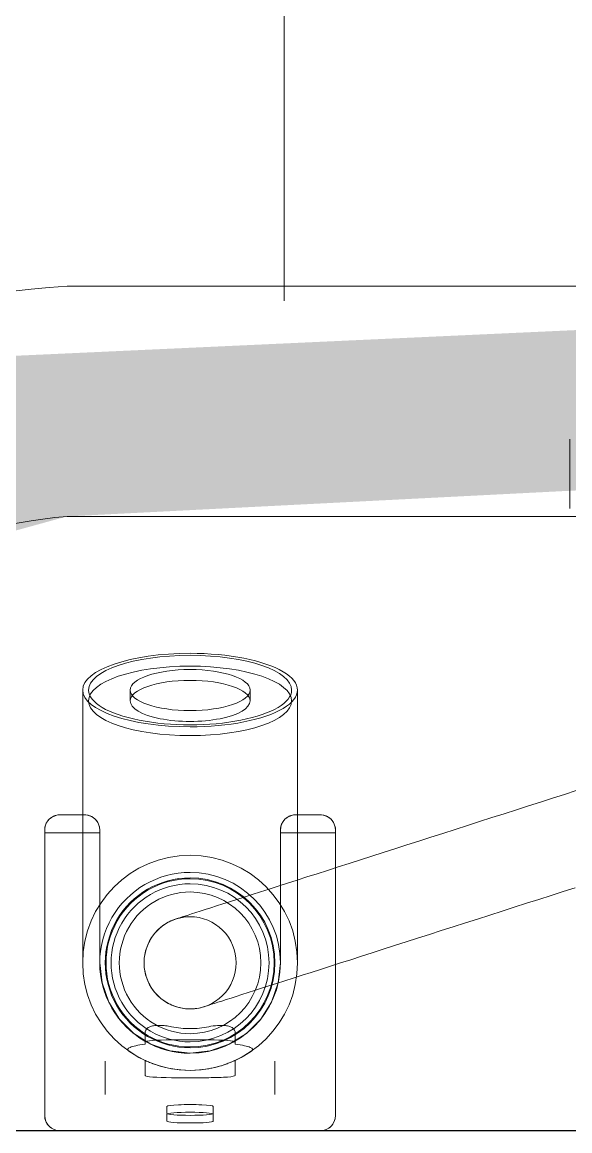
# Model space of a CAD drawing. Header units: metres. Extents: x 147 to 427, y -16 to 162.
# Drawn here: x 325.9988 to 326.0702, y 80.5957 to 80.74 of the extents above; entities that cross this region are included whole.
import ezdxf

# ---------------------------------------------------------------- set-up
doc = ezdxf.new("R2010")
doc.units = ezdxf.units.M
doc.layers.add('1053_ARQ_BASE_MATADOURO_dwg', color=7, linetype='Continuous', lineweight=5, true_color=0x767676)
for name, color, linetype, lineweight in [('A-EQUIPAMENTOS', 7, 'Continuous', 5), ('A-PAREDE', 7, 'Continuous', 30), ('A-WALL', 7, 'Continuous', 9), ('A_lay', 7, 'Continuous', 5), ('P-SANR-FIXT', 7, 'Continuous', 5)]:
    doc.layers.add(name, color=color, linetype=linetype, lineweight=lineweight)

# ---------------------------------------------------------------- blocks, each defined once
blk = doc.blocks.new('UT_Ducha higiênica - UT_Ducha higiênica-3059028-TÉRREO 1_20 - Dependente 1')
at = {"layer": 'P-SANR-FIXT', "color": 9, "true_color": 0xc0c0c0}
for p, q in [((0.06304499430343664, 5.632601052241171e-14), (0.09695500569656933, 5.632601052241171e-14)), ((0.06304499430343675, 5.632812549727362e-14), (0.09695500569656944, 5.632601052241171e-14)), ((0.07698346004022073, -0.001267688726823709), (0.07698346004022073, -0.00217727003175559)), ((0.08301653995978217, -0.00217727003175559), (0.08301653995978217, -0.001267688726823709)), ((0.06104499430343756, -0.03914821128362749), (0.06104499430343664, -0.001999999999942737)), ((0.06104499430343764, -0.03878872391187346), (0.06104499430343674, -0.00199999999994272)), ((0.07698346004022073, -0.00317387112402691), (0.07698346004022073, -0.002264289819095029)), ((0.08301653995978217, -0.002264289819095029), (0.08301653995978217, -0.00317387112402691)), ((0.09895500569656929, -0.001999999999943672), (0.09895500569656936, -0.03914821128362756)), ((0.09895500569656941, -0.001999999999943668), (0.09895500569656944, -0.03878872391187348)), ((0.06893541974456166, -0.004714302604707519), (0.06893541974456166, -0.009065211861462195)), ((0.09106458025457033, -0.009065211861462195), (0.09106458025457033, -0.004714302604707519)), ((0.07412491401729991, -0.007205805335185135), (0.07412491401730036, -0.009167389496973398)), ((0.0824231105121896, -0.006921435818033574), (0.07757688948781348, -0.006921435818033574)), ((0.08587508598270358, -0.009167389496973844), (0.08587508598270274, -0.007205805335185112)), ((0.07412491401729997, -0.01129402377390443), (0.07412491401729997, -0.01273655080196315)), ((0.07412491401730086, -0.01129402377390399), (0.07412491401730092, -0.01155671459198068)), ((0.08587508598270448, -0.01273655080196372), (0.08587508598270448, -0.01129402377390368)), ((0.08587508598270459, -0.01155671459198066), (0.08587508598270446, -0.0112940237739037)), ((0.07757688948781413, -0.01184108410913224), (0.08242311051218912, -0.01184108410913222)), ((0.06822741628874152, -0.02187499999996173), (0.06822741628874153, -0.03914821128362747)), ((0.06822741628874161, -0.02187499999996185), (0.06822741628874161, -0.03878872391187346)), ((0.0917725837112611, -0.03914821128362746), (0.09177258371125943, -0.0218749999999616)), ((0.09177258371126114, -0.03878872391187346), (0.09177258371125954, -0.0218749999999616)), ((0.06599999999946522, -0.03306065756362568), (0.06599999999946522, -0.05738896833062754)), ((0.09399999999952816, -0.05738896833062754), (0.09399999999952816, -0.03306065756362568)), ((0.06104499430343763, -0.03878872391187348), (0.06104499430343763, -0.03914821128362746)), ((0.06104499430343417, -0.0387887239118735), (0.06822741628874161, -0.0387887239118735)), ((0.06822741628874161, -0.03914821128362742), (0.06822741628874161, -0.03878872391187348)), ((0.09177258371126117, -0.03878872391187346), (0.09177258371126117, -0.03914821128362743)), ((0.09177258371126114, -0.0387887239118735), (0.0989550056965669, -0.0387887239118735)), ((0.09895500569656945, -0.03914821128362757), (0.09895500569656945, -0.0387887239118735)), ((0.06304499430291471, -0.04114821128376443), (0.06622741628831064, -0.04114821128376443)), ((0.06622741628874153, -0.04114821128362745), (0.06304499430343755, -0.04114821128362749)), ((0.09377258371082135, -0.04114821128376443), (0.09695500569607866, -0.04114821128376443)), ((0.09695500569656935, -0.04114821128362745), (0.09377258371126108, -0.04114821128362746)), ((0.07218730462011591, -0.05597942939949699), (0.07218730462011591, -0.05738896833062754)), ((0.08781269537901608, -0.05738896833062754), (0.08781269537901608, -0.05597942939949699)), ((0.03050000000002282, -0.0855426493908008), (0.03050000000002282, -0.0810426493908008)), ((0.03050000000002282, -0.09004264939080078), (0.03050000000002282, -0.08554264939080079))]:
    blk.add_line(p, q, dxfattribs=at)
at = {"layer": 'P-SANR-FIXT', "color": 9, "true_color": 0xc0c0c0, "flags": 128}
for points in [[(0.06104499430343675, -0.001999999999942726), (0.0610951384790731, -0.001554958132030097), (0.06124305656763191, -0.001132232521707611), (0.06148133133850069, -0.0007530203962252626), (0.06179801469971929, -0.0004363370350066705), (0.06217722682520164, -0.0001980622641378956), (0.06259995243552413, -5.014417557908725e-05), (0.06304499430343675, 5.726294438623825e-14)], [(0.09695500569656945, 5.63238955475498e-14), (0.09740004756448208, -5.014417558004189e-05), (0.09782277317480456, -0.0001980622641388589), (0.09820198530028691, -0.0004363370350076501), (0.09851866866150548, -0.0007530203962262385), (0.09875694343237425, -0.001132232521708595), (0.09890486152093304, -0.001554958132031078), (0.0989550056965694, -0.001999999999943688)], [(0.07757688948781356, -0.008086289565497685), (0.07878384747720917, -0.007927922419297156), (0.08000000000000143, -0.00787499999996996)], [(0.0800000000000014, -0.00787499999996996), (0.0812161525227937, -0.007927922419297151), (0.08242311051218935, -0.00808628956549769)], [(0.08000000000000114, -0.0101024162887036), (0.07738035367749312, -0.01039757954135916), (0.07489206736028606, -0.01126826858134314), (0.07265991411450354, -0.01267082342450995), (0.07079582342454933, -0.01453491411446422), (0.06939326858138262, -0.0167670673602468), (0.06852257954139873, -0.01925535367745389), (0.06822741628874326, -0.02187499999996194)], [(0.07200607566634437, -0.01038164654034973), (0.0730394263074253, -0.009727966869603671), (0.07412491401730036, -0.00916738949697339)], [(0.09177258371125954, -0.02187499999996153), (0.09147742045860399, -0.0192553536774535), (0.09060673141862002, -0.01676706736024643), (0.08920417657545324, -0.01453491411446393), (0.08734008588549899, -0.01267082342450972), (0.08510793263971642, -0.01126826858134298), (0.08261964632250934, -0.01039757954135907), (0.0800000000000013, -0.0101024162887036)], [(0.08587508598270358, -0.009167389496973835), (0.08696057369257817, -0.009727966869603945), (0.08799392433365855, -0.01038164654034966)], [(0.07816972594154904, -0.01616097367256461), (0.07839969007391519, -0.01609235284317201), (0.07863221436087516, -0.01603298301572104), (0.07886692681286332, -0.01598295916919797), (0.0791034519403489, -0.01594236133105278), (0.07934141135358841, -0.01591125444933423), (0.0795804243681996, -0.01588968828818015), (0.07982010861406198, -0.0158776973490194), (0.08006008064795969, -0.01587530081471323), (0.08029995656553147, -0.01588250251926966), (0.08053935261668557, -0.01589929094139825), (0.08077788581879723, -0.01592563922336067), (0.08101517456935144, -0.01596150521338441), (0.08125083925719992, -0.01600683153358023), (0.0814845028691052, -0.01606154567156136), (0.08171579159309696, -0.01612556009631899), (0.08194433541642247, -0.01619877239842317), (0.08216976871809166, -0.01628106545385636), (0.08239173085255097, -0.01637230761127139), (0.08260986672767467, -0.01647235290253557), (0.08282382737305344, -0.01658104127676852), (0.08303327049691725, -0.016698198855587), (0.08323786103501916, -0.01682363821198214), (0.08343727168607402, -0.01695715866957198), (0.08363118343597016, -0.01709854662430826), (0.08381928606659567, -0.01724757588551893), (0.08400127865454633, -0.01740400803808825), (0.08417687005015141, -0.01756759282411113), (0.08434577934457921, -0.01773806854263566), (0.08450773631920093, -0.01791516246915726), (0.08466248187735147, -0.01809859129091383), (0.08480976845904152, -0.01828806156103165), (0.08488336562376644, -0.01838892194873442)], [(0.02980017930589711, -0.0316543440792384), (0.03137104022550302, -0.03115117769098561), (0.03295277759201454, -0.03064452744071641), (0.03454286096290998, -0.03013520386095697), (0.03613874654421052, -0.02962402176074429), (0.0377378812591498, -0.02911179892230466), (0.03933770683347648, -0.02859935479301948), (0.04093566388754843, -0.02808750917413381), (0.04252919603106057, -0.0275770809094649), (0.04411575395236687, -0.02706888657528889), (0.04569279949726843, -0.02656373917424717), (0.04725780972922803, -0.02606244683424247), (0.04880828096588302, -0.02556581151627525), (0.05034173278381714, -0.02507462773080424), (0.0518557119875717, -0.02458968126713626), (0.05334779653305523, -0.02411174793619139), (0.05481559940327207, -0.02364159232927741), (0.05625677242722232, -0.02317996659509099), (0.05766901003490384, -0.02272760923640108), (0.05905005294772345, -0.02228524392835498), (0.06039769179142677, -0.02185357836117928), (0.061709770631824, -0.02143330310769143), (0.06298419042194582, -0.02102509051860197), (0.06421891236256998, -0.02062959364706294), (0.06541196116184184, -0.02024744520357108), (0.0665614281959297, -0.01987925654420615), (0.06766547456322988, -0.01952561669220413), (0.0687223340246368, -0.01918709139591483), (0.06973031583057128, -0.0188642222236289), (0.07068780742548006, -0.0185575256971455), (0.07159327702675765, -0.01826749246553609), (0.07244527607628806, -0.01799458652000503), (0.07324244155726083, -0.01773924445185712), (0.0739834981750133, -0.01750187475398761), (0.07466726039718706, -0.01728285716721166), (0.07529263434987152, -0.01708254207295777), (0.07585861956834888, -0.01690124993274112), (0.07636431059675743, -0.0167392707751098), (0.07680889843736623, -0.01659686373242021), (0.07719167184474864, -0.01647425662536262), (0.07751201846291406, -0.01637164559925641), (0.0777694258055366, -0.01628919480982804), (0.07796348207581541, -0.01622703616068939), (0.07809387682541237, -0.01618526909258581), (0.07816040145011066, -0.01616396042372089)], [(0.08488336562376644, -0.01838892194873442), (0.08501886539225925, -0.01858699297914609), (0.08514633604688207, -0.01879032411955996), (0.08526557366168126, -0.01899859008327421), (0.08537638748169411, -0.01921145768915649), (0.08547860022871574, -0.01942858639465703), (0.08557204838405742, -0.01964962884011839), (0.08565658245079104, -0.01987423140465871), (0.08573206719201444, -0.02010203477210416), (0.08579838184874171, -0.02033267450572275), (0.08585542033131933, -0.02056578163113609), (0.08590309139046731, -0.02080098322664653), (0.08594131876267784, -0.02103790301987101), (0.0859700412923281, -0.02127616198971118), (0.08598921302939816, -0.02151537897262042), (0.08599880330320994, -0.02175517127240528), (0.08599879677149402, -0.02199515527266049), (0.08598919344450733, -0.02223494705010489), (0.08597000868572614, -0.02247416298902626), (0.08594127318648098, -0.02271242039496374), (0.08590303291772143, -0.02294933810693492), (0.08585534905530695, -0.02318453710709873), (0.08579829788367498, -0.02341764112729961), (0.08573197067220353, -0.02364827725076048), (0.08565647353050554, -0.02387607650878581), (0.08557192723780355, -0.02410067447143538), (0.08547846704998883, -0.02432171182960428), (0.08537624248367175, -0.02453883497086572), (0.08526541707639154, -0.02475169654436377), (0.0851461681247878, -0.02495995601711256), (0.08501868640198082, -0.02516328021823665), (0.08488317585180448, -0.0253613438725386), (0.08473985326169386, -0.02555383012034454), (0.08458894791755375, -0.02574043102473643), (0.08443070123561848, -0.02592084806402272), (0.08426536637684731, -0.02609479260958597), (0.08409320784205339, -0.02626198638702826), (0.08391450104748911, -0.02642216192213928), (0.08372953188657084, -0.02657506296822158), (0.08353859627011953, -0.02672044491609013), (0.08334199965440385, -0.02685807518584497), (0.08314005655227338, -0.02698773359819934), (0.08293309002959941, -0.02710921272758096), (0.08272143118840941, -0.02722231823298698), (0.0825054186378242, -0.02732686917005758), (0.08228539795210454, -0.02742269827951714), (0.08206172111705491, -0.02750965225510154), (0.08183474596797205, -0.02758759198903117)], [(0.06599999999946522, -0.02188859818690798), (0.06599999999946522, -0.02192937099295669), (0.06599999999946522, -0.02199725319060654), (0.06599999999946522, -0.02209213618280355), (0.06599999999946522, -0.02221386817687198), (0.06599999999946522, -0.02236225442763098), (0.06599999999946522, -0.0225370575488445), (0.06599999999946522, -0.02273799789272726), (0.06599999999946522, -0.02296475399764531), (0.06599999999946522, -0.0232169631020708), (0.06599999999946522, -0.02349422172541454), (0.06599999999946522, -0.02379608631289502), (0.06599999999946522, -0.0241220739455528), (0.06599999999946522, -0.02447166311291512), (0.06599999999946522, -0.02484429454664769), (0.06599999999946522, -0.02523937211616376), (0.06599999999946522, -0.0256562637814086), (0.06599999999946522, -0.02609430260475983), (0.06599999999946522, -0.02655278781760826), (0.06599999999946522, -0.0270309859412726), (0.06599999999946522, -0.02752813196086209), (0.06599999999946522, -0.02804343054876044), (0.06599999999946522, -0.02857605733717665), (0.06599999999946522, -0.02912516023692115), (0.06599999999946522, -0.02968986080032846), (0.06599999999946522, -0.03026925562714787), (0.06599999999946522, -0.03086241780917481), (0.06599999999946522, -0.03146839841341498), (0.06599999999946522, -0.03208622800024678), (0.06599999999946522, -0.03271491817401766), (0.06599999999946522, -0.03306065756362568)], [(0.09399999999952816, -0.03306065756362568), (0.09399999999952816, -0.03242648781924309), (0.09399999999952816, -0.03180263431873555), (0.09399999999952816, -0.03119009509461466), (0.09399999999952816, -0.03058985007898209), (0.09399999999952816, -0.03000285953581515), (0.09399999999952816, -0.02943006252478554), (0.09399999999952816, -0.02887237539889811), (0.09399999999952816, -0.02833069033865268), (0.09399999999952816, -0.02780587392446123), (0.09399999999952816, -0.02729876575071667), (0.09399999999952816, -0.02681017708234449), (0.09399999999952816, -0.02634088955688694), (0.09399999999952816, -0.02589165393440653), (0.09399999999952816, -0.02546318889597133), (0.09399999999952816, -0.02505617989418715), (0.09399999999952816, -0.02467127805688561), (0.09399999999952816, -0.02430909914452222), (0.09399999999952816, -0.02397022256641339), (0.09399999999952816, -0.02365519045276251), (0.09399999999952816, -0.02336450678753463), (0.09399999999952816, -0.02309863660280334), (0.09399999999952816, -0.0228580052340847), (0.09399999999952816, -0.02264299764005409), (0.09399999999952816, -0.02245395778726979), (0.09399999999952816, -0.02229118809907159), (0.09399999999952816, -0.02215494897218887), (0.09399999999952816, -0.02204545836022662), (0.09399999999952816, -0.02196289142479163), (0.09399999999952816, -0.02190738025522915), (0.09399999999952816, -0.02187901365780162)], [(0.08183027405772154, -0.02758902632773298), (0.08179827832408082, -0.02759927496112687), (0.08170234230975075, -0.02763000446576461), (0.08154261949175926, -0.02768116568079531), (0.08131936539251292, -0.02775267675948289), (0.08103293717132219, -0.02784442329915019), (0.08068379305167728, -0.02795625852497178), (0.08027249158995765, -0.02808800352442777), (0.07979969078086252, -0.02823944753352716), (0.07926614700469073, -0.02841034827438525), (0.07867271381771752, -0.02860043234207569), (0.07802034058636127, -0.02880939564269793), (0.07731007096888243, -0.02903690387961051), (0.07654304124461488, -0.02928259308810757), (0.0757204784982143, -0.02954607021784541), (0.07484369865407244, -0.02982691376170242), (0.073914104372956, -0.03012467442982488), (0.07293318280768217, -0.03043887586878936), (0.07190250322323664, -0.03076901542310952), (0.07082371448729391, -0.03111456494005761), (0.06969854243155606, -0.03147497161419688), (0.0685287870912558, -0.03184965887169419), (0.0673163198255963, -0.03223802729268027), (0.06606308032328562, -0.03263945557068728), (0.06477107350051228, -0.03305330150618375), (0.06344236629219341, -0.033478903033791), (0.06207908434689089, -0.0339155792818643), (0.06068340862456426, -0.03436263166173594), (0.05925757190866425, -0.03481934498474893), (0.05780385523395344, -0.03528498860722011), (0.05632458423670687, -0.03575881759848126), (0.05482212543519345, -0.03624007393331503), (0.05329888244293288, -0.03672798770435038), (0.05175729212359911, -0.03722177835337771), (0.05019982069325307, -0.03772065592096024), (0.04862895977364715, -0.03822382230928233), (0.04704722240713564, -0.03873047255948223), (0.04545713903624019, -0.03923979613931097), (0.04386125345493965, -0.03975097823945434), (0.04226211874000037, -0.04026320107789397), (0.04066229316553509, -0.04077564520717916), (0.03906433611146313, -0.04128749082606482), (0.037470803967951, -0.04179791909073374), (0.0358842460467833, -0.04230611342490975), (0.03430720050174314, -0.04281126082602078), (0.03274219026992214, -0.04331255316595616), (0.03119171903312854, -0.04380918848392339), (0.02965826721519443, -0.04430037226939439)]]:
    blk.add_lwpolyline(points, dxfattribs=at)
at = {"layer": 'P-SANR-FIXT', "color": 9, "true_color": 0xc0c0c0}
for centre, radius, start, end in [((0.06304499430343664, -0.001999999999942737), 0.002000000000000009, 90, 180), ((0.09695500569656929, -0.001999999999943676), 0.002000000000000002, 359.9999999999997, 89.99999999999962), ((0.0800000000000014, -0.02187499999996996), 0.01400000000000001, 90.00000000000017, 269.9999999999997), ((0.0800000000000014, -0.02187499999996996), 0.01400000000000002, 270.0000000000004, 90.00000000000021), ((0.0800000000000013, -0.02187499999996173), 0.01177258371125812, 90.00000000000044, 180.0000000000003), ((0.0800000000000014, -0.02187499999996695), 0.0117725837112637, 89.99999999999977, 269.9999999999993), ((0.0800000000000013, -0.02187499999996173), 0.01177258371125814, 2.035554996136651e-13, 90.0000000000002), ((0.0800000000000014, -0.02187499999996695), 0.0117725837112637, 269.9999999999996, 89.99999999999974), ((0.08000000000000139, -0.02187499999996695), 0.01106186790881813, 90.0000000000002, 269.9999999999997), ((0.08000000000000139, -0.02187499999996695), 0.01095503730636506, 89.99999999999973, 269.9999999999992), ((0.08000000000000139, -0.02187499999996695), 0.01106186790881813, 270.0000000000001, 90.0000000000002), ((0.08000000000000139, -0.02187499999996695), 0.01095503730636507, 269.9999999999996, 89.99999999999974), ((0.08000000000000138, -0.02187499999996695), 0.01029022396165961, 90.00000000000027, 269.9999999999997), ((0.08000000000000139, -0.02187499999996695), 0.009224841614128742, 89.99999999999972, 269.9999999999992), ((0.08000000000000139, -0.02187499999996695), 0.009224841614128742, 89.99999999999972, 269.9999999999992), ((0.08000000000000138, -0.02187499999996695), 0.0102902239616596, 270, 90.00000000000021), ((0.08000000000000139, -0.02187499999996695), 0.009224841614128728, 269.9999999999996, 89.99999999999972), ((0.08000000000000139, -0.02187499999996695), 0.009224841614128728, 269.9999999999996, 89.99999999999972), ((0.07999999999999673, -0.02187499999996173), 0.005999999999999994, 89.99999999995498, 179.9999999999997), ((0.07999999999999673, -0.02187499999996173), 0.006000000000000001, 2.544443745170813e-13, 89.99999999995545), ((0.07999999999999673, -0.02187499999996173), 0.006000000000000007, 180.0000000000003, 270.0000000000441), ((0.07999999999999673, -0.02187499999996173), 0.005999999999999992, 270.0000000000439, 2.162777183395192e-13), ((0.06304499430343755, -0.03914821128362749), 0.001999999999999991, 180.0000000000006, 270.0000000000002), ((0.06622741628874153, -0.03914821128362746), 0.001999999999999998, 270.0000000000003, 3.053332494204976e-13), ((0.09377258371126108, -0.03914821128362746), 0.002000000000000002, 179.9999999999998, 269.9999999999996), ((0.09695500569656935, -0.03914821128362753), 0.002000000000000005, 269.9999999999997, 359.9999999999994)]:
    blk.add_arc(centre, radius, start, end, dxfattribs=at)
for centre, major_axis, ratio, start_param, end_param in [((0.08000000000000146, -0.001267688726823712), (0.003016539959780712, 0), 0.08237877690054907, 0, 3.141592653589786), ((0.08000000000000146, -0.002264289819095017), (0.003016539959780726, 0), 0.08237877690054876, 0, 3.141592653589793), ((0.08000000000000146, -0.002177270031755593), (0.003016539959780726, 0), 0.08237877690054862, 3.141592653589793, 6.283185307179575), ((0.08000000000000146, -0.003173871124026899), (0.003016539959780712, 0), 0.082378776900549, 3.141592653589792, 6.283185307179586), ((0.07757688948781344, -0.007205805335185135), (-0.003451975470513124, 9.778650650959396e-19), 0.08237877690054932, 4.712388980384673, 6.283185307179576), ((0.0824231105121896, -0.007205805335185124), (0.003451975470513138, 0), 0.08237877690054898, 3.355134268061186e-14, 1.570796326794885), ((0.07757688948781408, -0.01155671459198065), (0.003451975470513152, 0), 0.08237877690054815, 3.141592653589823, 4.712388980384699), ((0.08242311051218897, -0.01155671459198065), (-0.003451975470513152, 2.113725355349555e-19), 0.08237877690054865, 1.570796326794924, 3.141592653589783), ((0.0800000000000016, -0.05597942939928061), (0.01323491437109835, 0), 0.3420201433256737, 0, 3.14159265358979), ((0.08000000000000156, -0.05738896833045936), (-0.014, 3.965877228353586e-18), 0.3420201433256742, 4.712388980384686, 7.853981633974484), ((0.0800000000000016, -0.05738896833045946), (-0.01323491437109835, 9.6266287743192e-18), 0.3420201433256742, 3.141592653589795, 6.283185307179598), ((0.0800000000000016, -0.05597942939928061), (-0.007812695379439807, 1.088699077302119e-17), 0.3420201433256731, 3.141592653589792, 6.283185307179592), ((0.08000000000000156, -0.05738896833045936), (-0.014, 7.074501697304021e-18), 0.3420201433256742, 1.570796326794896, 4.71238898038468), ((0.0800000000000016, -0.05738896833045946), (0.007812695379439794, 0), 0.3420201433256746, 0, 3.141592653589786), ((0.0800000000000016, -0.05597942939928061), (0.01323491437109835, 0), 0.3420201433256742, 3.14159265358979, 6.283185307179574), ((0.0800000000000016, -0.05597942939928061), (-0.007812695379439794, 5.682690196239193e-18), 0.3420201433256746, 1.154631945610163e-14, 3.14159265358979), ((0.0800000000000016, -0.05738896833045946), (0.01323491437109835, 0), 0.3420201433256737, 3.141592653589816, 6.283185307179589), ((0.0800000000000016, -0.05738896833045946), (0.007812695379439807, 0), 0.3420201433256731, 3.141592653589793, 6.283185307179564)]:
    blk.add_ellipse(centre, major_axis=major_axis, ratio=ratio, start_param=start_param, end_param=end_param, dxfattribs=at)
for points, knots in [([(0.07412491401729988, -0.009167389496973589), (0.07412608541376216, -0.00916684792742091), (0.07418429483773632, -0.00913967674799784), (0.07445015266688347, -0.009020199559896972), (0.0748713088659626, -0.008844750126290702), (0.07551381811114893, -0.008605106640622088), (0.07642388811412773, -0.008323608658462852), (0.07718446290874931, -0.008155251269604199), (0.0775768894878135, -0.0080862895654977)], [0, 0, 0, 0, 0.1428571428571428, 0.2857142857142857, 0.4285714285714285, 0.5714285714285714, 0.7857142857142857, 1, 1, 1, 1]), ([(0.08242311051218952, -0.00808628956549772), (0.08294634595094169, -0.008178238504306387), (0.08395770859705816, -0.008419318881510096), (0.08493682220158848, -0.008767629933981638), (0.08544799965700671, -0.008977276923088393), (0.08577226172211538, -0.009118849159965385), (0.08587332888800955, -0.00916657714264458), (0.08587508598270267, -0.009167389496973431)], [0, 0, 0, 0, 0.2857142857142857, 0.5714285714285714, 0.6785714285714286, 0.7857142857142857, 1, 1, 1, 1]), ([(0.07757688948781416, -0.01355328701287029), (0.07718854839331993, -0.01363358125474396), (0.07669907668555971, -0.01370079471390552), (0.07614877321281388, -0.01373118603630277), (0.07579563822899789, -0.01373465283506681), (0.07532938247295062, -0.0137078407737063), (0.07482106561296809, -0.013598942582572), (0.07441613644715765, -0.01338991478204248), (0.07417598098626037, -0.01309797661004053), (0.07412491401730092, -0.012864027327452), (0.07412491401730092, -0.01273655080196266)], [-1, -1, -1, -1, -0.7857142857142857, -0.7321428571428572, -0.6785714285714286, -0.5714285714285714, -0.4285714285714285, -0.2857142857142857, -0.1428571428571428, 0, 0, 0, 0]), ([(0.08587508598270212, -0.01273655080196375), (0.08587508598270212, -0.01292731557723351), (0.08576037561674302, -0.01326667954828442), (0.08527275188766918, -0.0135793653027022), (0.08462552511538916, -0.01371717663699003), (0.083952850827975, -0.01374530185417489), (0.08320327749535565, -0.01368953073663657), (0.08268237145277736, -0.01360688292765023), (0.08242311051218913, -0.01355328701287018)], [-1, -1, -1, -1, -0.7857142857142857, -0.5714285714285714, -0.4285714285714285, -0.2857142857142857, -0.1428571428571428, 0, 0, 0, 0]), ([(0.06304499430343763, -0.04114821128362749), (0.06291694968876319, -0.04114821128362749), (0.06265828365619813, -0.04112339885522409), (0.0623433295426316, -0.04102938090198961), (0.06209990758846627, -0.04091475542269887), (0.06192312185082672, -0.04080830806784385), (0.0617540844750367, -0.04068083388349658), (0.06159461307290394, -0.04053127983485621), (0.06144746014180198, -0.04035884710855964), (0.06131591198697604, -0.04016295523441357), (0.06120369578811079, -0.0399424780463338), (0.06108714061540673, -0.03961803903699992), (0.06104499430343764, -0.03934114306849548), (0.06104499430343763, -0.03914821128362749)], [0, 0, 0, 0, 0.1428571428571428, 0.2857142857142857, 0.3571428571428571, 0.4285714285714285, 0.5, 0.5714285714285714, 0.6428571428571428, 0.7142857142857143, 0.7857142857142857, 0.8571428571428571, 1, 1, 1, 1]), ([(0.06822741628874161, -0.03914821128362747), (0.06822741628874161, -0.03934103627677756), (0.06818531792124648, -0.03961781845285981), (0.06806881660577585, -0.03994224235894536), (0.06795662307796052, -0.04016274366356886), (0.06782509329755508, -0.04035866088092083), (0.06767793265000743, -0.04053113786033501), (0.06751844929996849, -0.04068074098169774), (0.0673210768160292, -0.04082956628435653), (0.06712787191781013, -0.04093901491661493), (0.06694301911084925, -0.04101779612313946), (0.06666234789527854, -0.04111339414582357), (0.06641938767217812, -0.04114821128362742), (0.06622741628874161, -0.04114821128362747)], [0, 0, 0, 0, 0.1428571428571428, 0.2142857142857143, 0.2857142857142857, 0.3571428571428571, 0.4285714285714285, 0.5, 0.5714285714285714, 0.6785714285714286, 0.7321428571428572, 0.7857142857142857, 1, 1, 1, 1]), ([(0.09377258371126114, -0.04114821128362746), (0.09364453909658672, -0.04114821128362746), (0.09338587306402163, -0.04112339885522407), (0.09307091895045508, -0.04102938090198956), (0.09282749699628978, -0.04091475542269885), (0.09265071125865025, -0.04080830806784382), (0.09248167388286017, -0.0406808338834965), (0.09232220248072738, -0.04053127983485606), (0.09217504954962549, -0.04035884710855955), (0.09204350139479954, -0.04016295523441348), (0.09193128519593435, -0.03994247804633379), (0.09181473002323029, -0.03961803903699999), (0.09177258371126117, -0.03934114306849549), (0.09177258371126117, -0.03914821128362742)], [0, 0, 0, 0, 0.1428571428571428, 0.2857142857142857, 0.3571428571428571, 0.4285714285714285, 0.5, 0.5714285714285714, 0.6428571428571428, 0.7142857142857143, 0.7857142857142857, 0.8571428571428571, 1, 1, 1, 1]), ([(0.09895500569656944, -0.03914821128362756), (0.09895500569656944, -0.03934103627677766), (0.09891290732907428, -0.0396178184528599), (0.09879640601360368, -0.03994224235894539), (0.0986842124857884, -0.0401627436635688), (0.09855268270538291, -0.04035866088092082), (0.09840552205783529, -0.04053113786033504), (0.09824603870779634, -0.04068074098169778), (0.09804866622385708, -0.04082956628435654), (0.09785546132563813, -0.04093901491661493), (0.09767060851867729, -0.04101779612313941), (0.09738993730310674, -0.04111339414582357), (0.0971469770800061, -0.04114821128362757), (0.09695500569656941, -0.04114821128362754)], [0, 0, 0, 0, 0.1428571428571428, 0.2142857142857143, 0.2857142857142857, 0.3571428571428571, 0.4285714285714285, 0.5, 0.5714285714285714, 0.6785714285714286, 0.7321428571428572, 0.7857142857142857, 1, 1, 1, 1])]:
    blk.add_open_spline(points, degree=3, knots=knots, dxfattribs=at)
for points in [[(0.07412491401730086, -0.01129402377390398), (0.07317669109583617, -0.01115724572062821), (0.07187532844921207, -0.01086840479509339), (0.07176413219519852, -0.010548994231592), (0.07200607566634439, -0.01038164654034966)], [(0.08799392433365866, -0.01038164654034966), (0.08823586780480439, -0.01054899423159195), (0.08812467155079108, -0.01086840479509323), (0.08682330890416826, -0.01115724572062796), (0.08587508598270446, -0.01129402377390368)], [(0.08000000000000151, -0.01331054791863593), (0.07959208216882412, -0.0133106908348628), (0.07878031258561552, -0.0133512902667954), (0.07797667516069921, -0.01347251689768571), (0.07757688948781412, -0.01355328701287031)], [(0.08242311051218912, -0.01355328701287018), (0.08202332483930398, -0.01347251689768559), (0.08121968741438763, -0.01335129026679529), (0.08040791783117895, -0.01331069083486276), (0.08000000000000147, -0.01331054791863593)]]:
    blk.add_open_spline(points, degree=3, dxfattribs=at)
blk = doc.blocks.new('1053_ARQ_BASE_MATADOURO_dwg_A$C51235BF3-4039629-TÉRREO 1_20 - Dependente 1')
at = {"layer": 'A-EQUIPAMENTOS', "true_color": 0xe2e2e2}
h = blk.add_hatch(color=254, dxfattribs=at)
h.paths.add_polyline_path([(0.03252464786073506, 0.1103316731750027), (0.0429492966494403, 0.06711125300129533), (0.07827734073019274, 0.03689087583243163), (0.102101720608283, 0.03033174516742347), (0.297913156145559, 0.0203570631065817), (0.2938118937893316, 0.0003317482766969988), (0.06308623029000993, 0.01089390298534909), (0.03626650298621534, 0.0279185228962735), (0.00696592560873687, 0.07205714328199156), (0.001627097605085874, 0.1103316731750027)])
h.paths.add_polyline_path([(0.7990085657221877, 0.1103316247462046), (0.7877343411841001, 0.06253360436969452), (0.7458432233382297, 0.01882288304584545), (0.697913241232697, 0.00622688877173332), (0.6979829578297875, 0.03187608908820021), (0.7326968719831591, 0.04590326353807413), (0.7588779297560981, 0.07199615843601041), (0.7681110153919679, 0.1103316247462046)])
at = {"layer": 'A-EQUIPAMENTOS', "color": 253, "true_color": 0xaaaaaa}
for p, q in [((0.1021017206076067, 0.03033174574375153), (0.2983039985747285, 0.03033174574375153)), ((0.1021017131570261, 0.0003317482769489289), (0.3189491889287075, 0.0003317482769489289))]:
    blk.add_line(p, q, dxfattribs=at)
for centre, radius, start, end in [((0.1089781085902359, 0.1090926062315703), 0.1089780226799105, 189.912994824375, 266.3822948373357), ((0.1093999694276136, 0.1091363318264484), 0.07914181600548656, 193.745289158319, 264.708817369881)]:
    blk.add_arc(centre, radius, start, end, dxfattribs=at)
blk = doc.blocks.new('1053_ARQ_BASE_MATADOURO_dwg_arq geral tgov-4039641-TÉRREO 1_20 - Dependente 1')
at = {"layer": 'A_lay', "true_color": 0xaaaaaa}
h = blk.add_hatch(dxfattribs=at)
h.set_pattern_fill('FP_2', color=253, style=0, pattern_type=2)
h.set_pattern_definition([(90, (-0.43, 0), (-0.6125, 3.750480822388769e-17), []), (180, (-0.43, 0), (-7.500961644777538e-17, -0.6125), [])])
h.paths.add_polyline_path([(27.30238928856073, -2.570337811494885), (27.30238937691354, -2.549518608942505), (27.2717028719422, -2.571677469851447)])
h.paths.add_polyline_path([(27.23822966532342, -2.590337723493509), (27.30238937691354, -2.580337723717119), (27.29379406891272, -2.571677469851447), (27.23822966532342, -2.582498515854688)])
h.paths.add_polyline_path([(27.32091238264779, -2.525965454940937), (27.21503976300826, -2.507924567627047), (27.23822966532342, -2.570060466046735), (27.31531429345184, -2.536052139757021)])
h.paths.add_polyline_path([(27.33702868479546, -2.507924560315667), (27.24948530999168, -2.507924567627047), (27.32330953657504, -2.523282083373528)])
h.paths.add_polyline_path([(27.35672808598436, -2.493883603560296), (27.30917311955485, -2.505130035378953), (27.33702868479546, -2.507924560315667), (27.35146937251455, -2.497631827763021)])
h.paths.add_polyline_path([(28.2972007347273, -2.590337723493509), (28.2972007347273, -2.288682321495872), (28.25102760361237, -2.280115678572733), (28.2046416594007, -2.238013011036392), (28.18822959356508, -2.190702740465429), (28.19446005172947, -1.56214277650111), (28.22696289356251, -1.515864624170971), (28.27822947128227, -1.491993300877891), (28.2972007347273, -1.480848711484965), (28.2972007347273, -0.9399725446005003), (28.19719208133789, -0.9432622871226368), (28.10122347017847, -0.9048821855128342), (28.03043415518374, -0.8336100634187097), (27.99355571237733, -0.7414014845660862), (27.98966289051424, -0.6403377242385144), (27.37822966801507, -0.6403377205132437), (27.37822966801507, -0.5203377028740064), (26.3782296684806, -0.5203377027063613), (26.37822966848088, -0.6403377205134515), (26.29822966561215, -0.6403377242385144), (26.30822966550503, -1.700337722896696), (26.34143168639439, -1.710337722673918), (26.39822966614195, -1.740337724016355), (26.39822966614181, -1.79033772274847), (26.72322966542578, -1.797036452409483), (26.7465259562196, -1.827396769665022), (26.74822966486706, -1.896120293065797), (26.75034599474699, -2.178598902248011), (26.77892799903319, -2.186205896534998), (26.80204625579697, -2.207883884828705), (26.81187604373753, -2.238013011030362), (26.80204625579697, -2.275396666369722), (26.77892799848722, -2.297440653648196), (26.75640653562767, -2.309896412533505), (26.75640653562767, -2.490337723865969), (27.59457417309779, -2.480337688741608), (27.59903291879073, -2.099153452963385), (27.63298705113888, -2.011691849099825), (27.66554176331467, -1.975038405736628), (27.75067084228465, -1.930644782104575), (27.84667996766407, -1.93064478479466), (27.93180906236705, -1.975038358556194), (27.98676396392864, -2.053763900475526), (27.99867552054115, -2.103501489153607), (27.99867552054115, -2.481047791899781), (28.05964020906455, -2.508580337152403), (28.08934763992802, -2.543755948195593), (28.09977084872701, -2.590337669476978), (28.27822961017992, -2.590337723493509)])
h.paths.add_polyline_path([(27.21472966601169, -2.57033772394066), (27.22822966538285, -2.570337723717156), (27.21472966601169, -2.556837724298035)])
h.paths.add_polyline_path([(27.10763988865128, -1.896120293065797), (27.10738417087135, -1.840337721630836), (27.10763988865114, -1.786941532477589), (27.13519055501113, -1.786943826824375), (27.13519055501113, -1.895993994118316)])
h.paths.add_polyline_path([(27.53222736238976, -1.894173905253342), (27.5322273623899, -1.784995144631799), (27.55977861837072, -1.784997439011851), (27.55977802886645, -1.894047606303783), (27.54743351784029, -1.894104196541881)])
h.paths.add_polyline_path([(26.29822966561215, -1.890337724238611), (26.34822966632821, -1.890337724238611), (26.33668411625323, -1.815337722019201), (26.29822966561215, -1.780337723195653), (26.29822966561215, -1.840337721630836)])
h.paths.add_polyline_path([(26.34993337514117, -1.827396769560443), (26.34822966632821, -1.809970794347885), (26.34158136079173, -1.817275883530696), (26.34822966635718, -1.825332232586596)])
h.paths.add_polyline_path([(26.35492839631364, -1.815337722019132), (26.35492839631364, -1.800376931998372), (26.34993337514117, -1.810556824047559), (26.35116963635777, -1.811740090051579)])
h.paths.add_polyline_path([(26.37322966643454, -1.797036452239135), (26.381729664908, -1.756837723866179), (26.31822966539806, -1.756837723866179), (26.32356139766109, -1.772925913601688), (26.362939807717, -1.792041431427814)])
h.paths.add_polyline_path([(26.36287432743625, -1.804982383168808), (26.36176463174275, -1.792041431427814), (26.35492839631364, -1.799320135466619)])
h.paths.add_polyline_path([(27.34786234283857, -1.771114109083926), (27.27506703080172, -1.758372414857031), (27.24850880610792, -1.720935761928466), (27.24850880610792, -1.661817016482595), (27.2918193985203, -1.604163127019918), (27.3029925283047, -1.591215172782485), (27.34174817998466, -1.595922693610193), (27.38442353496826, -1.633975697681103), (27.40751240786657, -1.672555740922548), (27.40751240786657, -1.740424253913519), (27.36061478615777, -1.769272857043283)])
h.paths.add_polyline_path([(26.36472966468898, -1.723837723866169), (26.36771018444399, -1.720857204111028), (26.31822966516521, -1.710337722673918), (26.31822966535953, -1.723837723866169)])
h.paths.add_polyline_path([(27.00924989418148, -1.531367190182253), (27.04515698245522, -1.304114483265061), (27.0513252682018, -1.218650637937614), (27.06215617700459, -1.219517212085204), (27.11111863527946, -1.236479954793825), (27.07218378728052, -1.358126250678915), (27.06215617700459, -1.362774069362808), (27.04972988164905, -1.371627539584183), (27.0104497815099, -1.526178818196019)])
h.paths.add_polyline_path([(27.03278437361623, -1.63853756897141), (26.99851050542233, -1.580173972994012), (27.01996065094172, -1.526178818196019), (27.05518459273101, -1.527334154423172), (27.06215617700459, -1.59367952736093), (27.0479781925629, -1.619813605880725), (27.04417173208684, -1.624504462452527)])
h.paths.add_polyline_path([(27.60075402515976, -1.361476970254409), (27.5715260721779, -1.347345711663312), (27.53765904333, -1.329645516350773), (27.53000316233393, -1.034688225015903), (27.50221530906876, -1.003584869205938), (27.45498828729648, -0.9264530185609949), (27.42457038350444, -0.9476123116910155), (27.39385051503369, -1.019324280321581), (27.3939122909217, -0.9329966399818199), (27.41437399073065, -0.9316525831817725), (27.41509064286983, -0.9005756843834012), (27.44735293951853, -0.8248050250112178), (27.46881365648818, -0.8248050250112178), (27.48434111347922, -0.833610063418779), (27.50347176703611, -0.8821891717316276), (27.50920236491225, -0.9254236418738936), (27.55623527632787, -0.9256554264574709), (27.55437428341279, -0.9603882190453981), (27.52443430386505, -0.96107079088681), (27.53342753104519, -1.021757256239588), (27.5547198043207, -1.031945077292427), (27.61077329052366, -1.23418944269304), (27.557440031073, -1.236479954793963), (27.55559536349063, -1.334182113408972), (27.58649260865094, -1.347345711663312), (27.59299987420028, -1.264206394820659), (27.61450489870586, -1.264237971976359), (27.60417896869168, -1.361010085456565)])
h.paths.add_polyline_path([(27.07582407910412, -1.347888682037496), (27.10108747344953, -1.266988560557313), (27.07166964875123, -1.266596270725093), (27.07552850680014, -1.342105028622583)])
h.paths.add_polyline_path([(27.55530783446684, -1.234443705465338), (27.60376582418151, -1.206167745962304), (27.55437428341279, -1.03079781122504), (27.55527779075807, -1.227889936518613)])
at = {"layer": 'A-PAREDE', "color": 253, "true_color": 0xaaaaaa, "flags": 128}
blk.add_lwpolyline([(28.29822966561187, -2.590337723493576), (26.29822966561187, -2.590337723493576), (26.29822966561187, -0.6403377242386341), (26.34822966565844, -0.6403377242386341), (26.34822966565844, -0.49033772200346), (26.09822966565844, -0.49033772200346), (26.09822966565844, -0.6403377242386341), (26.148229665705, -0.6403377242386341), (26.148229665705, -2.590337723493576), (24.19822966551874, -2.590337723493576)], dxfattribs=at)
at = {"extrusion": (0, 0, -1), "zscale": -1, "rotation": 180}
blk.add_blockref('1053_ARQ_BASE_MATADOURO_dwg_A$C51235BF3-4039629-TÉRREO 1_20 - Dependente 1', (-27.30076227930838, -2.480006044730721), dxfattribs=at)
blk = doc.blocks.new('1053_ARQ_BASE_MATADOURO_dwg-3625622-TÉRREO 1_20 - Dependente 1')
blk.add_blockref('1053_ARQ_BASE_MATADOURO_dwg_arq geral tgov-4039641-TÉRREO 1_20 - Dependente 1', (130.2097949645677, 83.1860339743535))

msp = doc.modelspace()

# ---------------------------------------------------------------- linework, layer by layer
at = {"layer": 'A-WALL', "color": 253, "true_color": 0xaaaaaa}
msp.add_line((326.8989503113351, 80.59569625048721), (324.89997924222, 80.59569625048724), dxfattribs=at)

# ---------------------------------------------------------------- block references
at = {"layer": '1053_ARQ_BASE_MATADOURO_dwg', "color": 253, "true_color": 0xaaaaaa}
msp.add_blockref('1053_ARQ_BASE_MATADOURO_dwg-3625622-TÉRREO 1_20 - Dependente 1', (168.3919546120403, 0), dxfattribs=at)
at = {"layer": 'P-SANR-FIXT', "color": 9, "true_color": 0xc0c0c0, "rotation": 180}
msp.add_blockref('UT_Ducha higiênica - UT_Ducha higiênica-3059028-TÉRREO 1_20 - Dependente 1', (326.1006553333937, 80.59569623669006), dxfattribs=at)

doc.saveas('drawing.dxf')
